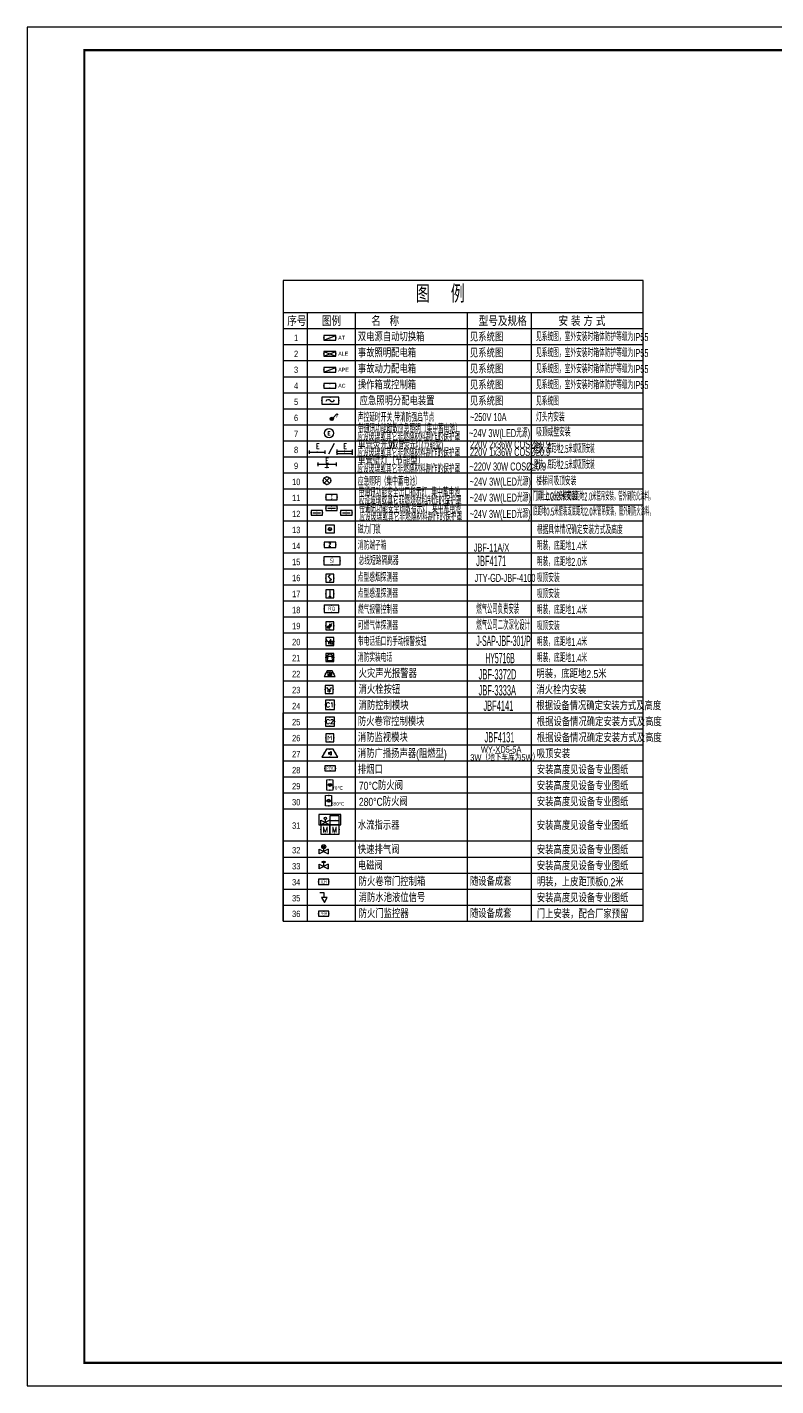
# Model space of a CAD drawing. Extents: x -54686 to 596156, y -555137 to 71395.
# Drawn here: x 359897 to 392635, y -483226 to -423826 of the extents above; entities that cross this region are included whole.
import ezdxf
from ezdxf.enums import TextEntityAlignment as Align

# ---------------------------------------------------------------- set-up
doc = ezdxf.new("R2010")
doc.units = 0
doc.header["$LTSCALE"] = 1000
doc.linetypes.add('DASH', pattern=[0.35, 0.25, -0.1])
doc.linetypes.add('DOTE', pattern=[2.42, 2, -0.2, 0.02, -0.2])
doc.layers.get('0').update_dxf_attribs({"linetype": 'CONTINUOUS'})
for name, color, linetype in [('BG-TEXT', 7, 'CONTINUOUS'), ('BG-WIRE', 7, 'CONTINUOUS'), ('EQUIP', 3, 'CONTINUOUS'), ('EQUIP-动力', 3, 'CONTINUOUS'), ('EQUIP-消防', 3, 'CONTINUOUS'), ('EQUIP-照明', 3, 'CONTINUOUS'), ('EQUIP-箱柜', 3, 'CONTINUOUS'), ('TEL_TEXT', 3, 'CONTINUOUS'), ('TEL_TITLE', 6, 'CONTINUOUS'), ('WIRE', 4, 'CONTINUOUS')]:
    doc.layers.add(name, color=color, linetype=linetype)
doc.styles.add('_HZTXT', font='ROS', dxfattribs={"width": 0.8, "bigfont": 'JD'})
doc.styles.add('_SIMPLEX', font='SIMPLEX', dxfattribs={"width": 0.8, "bigfont": 'JD'})
doc.styles.add('_TCH_LABEL', font='COMPLEX', dxfattribs={"bigfont": 'GBCBIG'})
doc.styles.add('_TEL_DIM', font='SIMPLEX', dxfattribs={"width": 0.8, "height": 3.5, "bigfont": 'HZTXT'})
doc.styles.add('JD', font='ROS', dxfattribs={"width": 0.8, "height": 600, "bigfont": 'HZTXT'})
doc.styles.get("Standard").update_dxf_attribs({"font": 'GBENOR', "bigfont": 'GBCBIG'})

# ---------------------------------------------------------------- blocks, each defined once
blk = doc.blocks.new('$equip$00001416')
for p, q in [((0.75, 0.6), (-0.75, 0.6)), ((-0.75, 0), (0.75, 0.6)), ((-0.75, 0.6), (-0.75, 0)), ((-0.75, 0), (0.75, 0)), ((0.75, 0), (0.75, 0.6))]:
    blk.add_line(p, q)
for p in [(-0.75, 0.3), (0, 0.6), (0, 0), (0.75, 0.3)]:
    blk.add_point(p)
at = {"style": '_TCH_LABEL', "flags": 9}
blk.add_attdef('A', (0, 0), '', height=0.00002, dxfattribs=at)
blk = doc.blocks.new('$equip$00001424')
for p, q in [((-0.75, 0), (0.75, 0.6)), ((-0.75, 0.6), (0.75, 0)), ((0.75, 0.6), (-0.75, 0.6)), ((-0.75, 0.6), (-0.75, 0)), ((-0.75, 0), (0.75, 0)), ((0.75, 0), (0.75, 0.6))]:
    blk.add_line(p, q)
for p in [(-0.75, 0.3), (0, 0.6), (0, 0), (0.75, 0.3)]:
    blk.add_point(p)
at = {"style": '_TCH_LABEL', "flags": 9}
blk.add_attdef('A', (0, 0), '', height=0.00002, dxfattribs=at)
blk = doc.blocks.new('$equip$00001413')
for p, q in [((0.75, 0.6), (-0.75, 0.6)), ((-0.75, 0.6), (-0.75, 0)), ((-0.75, 0), (0.75, 0)), ((0.75, 0), (0.75, 0.6))]:
    blk.add_line(p, q)
for p in [(-0.75, 0.3), (0, 0.6), (0, 0), (0.75, 0.3)]:
    blk.add_point(p)
at = {"style": '_TCH_LABEL', "flags": 9}
blk.add_attdef('A', (0, 0), '', height=0.00002, dxfattribs=at)
blk = doc.blocks.new('$equip$00001763')
for p, q in [((0.72, 0.66), (-0.72, 0.66)), ((-0.72, 0.66), (-0.72, 0)), ((-0.72, 0), (0.72, 0)), ((0.72, 0), (0.72, 0.66))]:
    blk.add_line(p, q)
for p in [(-0.72, 0.33), (0, 0.66), (0, 0), (0.72, 0.33)]:
    blk.add_point(p)
at = {"width": 0.8}
blk.add_text('E', height=0.45, dxfattribs=at).set_placement((-0.08, 0.11))
at = {"style": '_TEL_DIM', "flags": 1}
blk.add_attdef('A', text='', height=0.00002, dxfattribs=at).set_placement((0, 0), align=Align.MIDDLE_CENTER)
blk = doc.blocks.new('$equip$00001687')
for p, q in [((0.72, 0.6), (-0.72, 0.6)), ((-0.72, 0.6), (-0.72, 0)), ((-0.72, 0), (0.72, 0)), ((0.72, 0), (0.72, 0.6))]:
    blk.add_line(p, q)
at = {"color": 7}
blk.add_line((-0.48, 0.3), (0.48, 0.3), dxfattribs=at)
for p in [(-0.72, 0.3), (0, 0.6), (0, 0), (0.72, 0.3)]:
    blk.add_point(p)
blk.add_solid([(0.24, 0.23), (0.53, 0.3), (0.24, 0.37)])
at = {"layer": 'TEL_TEXT', "style": '_TEL_DIM', "flags": 1}
blk.add_attdef('A', text='', height=0.00002, dxfattribs=at).set_placement((0, 0), align=Align.MIDDLE_CENTER)
blk = doc.blocks.new('$equip$00001686')
for p, q in [((0.72, 0.6), (-0.72, 0.6)), ((-0.72, 0.6), (-0.72, 0)), ((-0.72, 0), (0.72, 0)), ((0.72, 0), (0.72, 0.6))]:
    blk.add_line(p, q)
at = {"color": 7}
blk.add_line((-0.48, 0.3), (0.48, 0.3), dxfattribs=at)
for p in [(-0.72, 0.3), (0, 0.6), (0, 0), (0.72, 0.3)]:
    blk.add_point(p)
blk.add_solid([(-0.24, 0.23), (-0.53, 0.3), (-0.24, 0.37)])
at = {"layer": 'TEL_TEXT', "style": '_TEL_DIM', "flags": 1}
blk.add_attdef('A', text='', height=0.00002, dxfattribs=at).set_placement((0, 0), align=Align.MIDDLE_CENTER)
blk = doc.blocks.new('$equip$00001685')
for p, q in [((0.72, 0), (-0.72, 0)), ((-0.72, 0), (-0.72, -0.6)), ((0.72, -0.6), (0.72, 0)), ((-0.72, -0.6), (0.72, -0.6)), ((-0.48, -0.3), (0.48, -0.3))]:
    blk.add_line(p, q)
for p in [(0, 0), (-0.72, -0.3), (0, -0.6), (0.72, -0.3)]:
    blk.add_point(p)
for points in [[(-0.24, -0.37), (-0.53, -0.3), (-0.24, -0.23)], [(0.24, -0.37), (0.53, -0.3), (0.24, -0.23)]]:
    blk.add_solid(points)
at = {"flags": 9}
blk.add_attdef('A', (0, 0), '', height=0.00002, dxfattribs=at)
blk = doc.blocks.new('$equip$00001700')
for p, q in [((-0.5, 0.5), (-0.5, -0.5)), ((0.5, 0.5), (-0.5, 0.5)), ((-0.2, 0.2), (0.05, 0.4)), ((0, 0), (-0.2, 0.2)), ((0, 0), (0.2, -0.2)), ((0.5, -0.5), (0.5, 0.5)), ((-0.5, -0.5), (0.5, -0.5)), ((0.2, -0.2), (-0.05, -0.4))]:
    blk.add_line(p, q)
for p in [(-0.5, 0), (0, 0.5), (0.5, 0), (0, -0.5)]:
    blk.add_point(p)
at = {"flags": 1}
for tag, height, p in [('A', 0.00002, (0, 0)), ('B', 0.4, (0.75, -0.2))]:
    blk.add_attdef(tag, text='', height=height, dxfattribs=at).set_placement(p, align=Align.MIDDLE_CENTER)
blk = doc.blocks.new('$equip_U$00000003')
for p, q in [((-0.5, 0), (-0.5, -1)), ((0.5, 0), (-0.5, 0)), ((0.5, -1), (0.5, 0)), ((-0.5, -1), (0.5, -1)), ((0, -0.12), (0, -0.91))]:
    blk.add_line(p, q)
blk.add_circle((0, -0.84), 0.075)
for p in [(0, 0), (-0.5, -0.5), (0, -1), (0.5, -0.5)]:
    blk.add_point(p)
for points in [[(-0.06, -0.8), (0.06, -0.8), (-0.08, -0.84), (0.08, -0.84)], [(-0.06, -0.88), (0.06, -0.88), (-0.08, -0.84), (0.08, -0.84)], [(-0.04, -0.77), (0.04, -0.77), (-0.06, -0.8), (0.06, -0.8)], [(-0.04, -0.9), (0.04, -0.9), (-0.06, -0.88), (0.06, -0.88)], [(0, -0.76), (0, -0.76), (-0.04, -0.77), (0.04, -0.77)], [(0, -0.91), (0, -0.91), (-0.04, -0.9), (0.04, -0.9)]]:
    blk.add_solid(points)
at = {"flags": 9}
blk.add_attdef('A', (0, 0), '', height=0.00002, dxfattribs=at)
blk.add_attdef('B', text='', height=0.4, dxfattribs=at).set_placement((0.78, -0.7), align=Align.MIDDLE_CENTER)
blk = doc.blocks.new('$equip$00001711')
for p, q in [((-0.5, 1), (-0.5, 0)), ((0.5, 1), (-0.5, 1)), ((-0.5, 0), (0.5, 0)), ((-0.17, 0.5), (-0.17, 0.15)), ((0.5, 0), (0.5, 1))]:
    blk.add_line(p, q)
for radius in [0.226, 0.113]:
    blk.add_circle((0.23, 0.36), radius)
blk.add_arc((-0.17, 0.8), 0.3, 180, 0)
for p in [(-0.5, 0.5), (0, 1), (0, 0), (0.5, 0.5)]:
    blk.add_point(p)
at = {"flags": 1}
for tag, height, p in [('A', 0.00002, (0, 0)), ('B', 0.4, (0.76, 0.31))]:
    blk.add_attdef(tag, text='', height=height, dxfattribs=at).set_placement(p, align=Align.MIDDLE_CENTER)
blk = doc.blocks.new('$equip$00001714')
for p, q in [((0.5, 1), (-0.5, 1)), ((-0.5, 1), (-0.5, 0)), ((-0.5, 0), (0.5, 0)), ((-0.4, 0.5), (-0.27, 0.5)), ((-0.25, 0.6), (-0.35, 0.1)), ((-0.35, 0.1), (0.35, 0.1)), ((0.25, 0.6), (-0.25, 0.6)), ((0.35, 0.1), (0.25, 0.6)), ((0.4, 0.5), (0.27, 0.5)), ((0.5, 0), (0.5, 1))]:
    blk.add_line(p, q)
blk.add_arc((0, 0.5), 0.4, 0, 180)
for p in [(-0.5, 0.5), (0, 1), (0, 0), (0.5, 0.5)]:
    blk.add_point(p)
at = {"flags": 1}
for tag, height, p in [('A', 0.00002, (0, 0)), ('B', 0.4, (0.79, 0.3))]:
    blk.add_attdef(tag, text='', height=height, dxfattribs=at).set_placement(p, align=Align.MIDDLE_CENTER)
blk = doc.blocks.new('$equip$00001712')
for p, q in [((-0.5, 1), (-0.5, 0)), ((0.5, 1), (-0.5, 1)), ((-0.5, 0), (0.5, 0)), ((-0.22, 0.33), (0.22, 0.33)), ((0, 0.5), (0, 0.15)), ((0.5, 0), (0.5, 1))]:
    blk.add_line(p, q)
blk.add_arc((0, 0.8), 0.3, 180, 0)
for p in [(-0.5, 0.5), (0, 1), (0, 0), (0.5, 0.5)]:
    blk.add_point(p)
at = {"flags": 1}
for tag, height, p in [('A', 0.00002, (0, 0)), ('B', 0.4, (0.73, 0.3))]:
    blk.add_attdef(tag, text='', height=height, dxfattribs=at).set_placement(p, align=Align.MIDDLE_CENTER)
blk = doc.blocks.new('$equip$00001726')
for p, q in [((-0.5, 0), (-0.5, -1)), ((0.5, 0), (-0.5, 0)), ((0.5, -1), (0.5, 0)), ((-0.5, -1), (0.5, -1))]:
    blk.add_line(p, q)
for p in [(0, 0), (-0.5, -0.5), (0, -1), (0.5, -0.5)]:
    blk.add_point(p)
at = {"flags": 9}
blk.add_attdef('A', (0, 0), '', height=0.00002, dxfattribs=at)
for tag, height, flags, p in [('$TEXT$', 0.6, 8, (0, -0.5)), ('B', 0.4, 9, (0.825, -0.7))]:
    blk.add_attdef(tag, text='', height=height, dxfattribs=dict(flags=flags)).set_placement(p, align=Align.MIDDLE_CENTER)
blk = doc.blocks.new('$equip$00001698')
for p, q in [((0.15, 0.36), (0.62, 0.83)), ((0.62, 0.83), (0.77, 0.69))]:
    blk.add_line(p, q)
blk.add_circle((0, 0.21), 0.208)
for points in [[(-0.18, 0.31), (0.18, 0.31), (-0.21, 0.21), (0.21, 0.21)], [(-0.18, 0.1), (0.18, 0.1), (-0.21, 0.21), (0.21, 0.21)], [(-0.1, 0.39), (0.1, 0.39), (-0.18, 0.31), (0.18, 0.31)], [(-0.1, 0.03), (0.1, 0.03), (-0.18, 0.1), (0.18, 0.1)], [(0, 0.42), (0, 0.42), (-0.1, 0.39), (0.1, 0.39)], [(0, 0), (0, 0), (-0.1, 0.03), (0.1, 0.03)]]:
    blk.add_solid(points)
blk.add_attdef('$TEXT$', text='', height=0.4).set_placement((0.64, 0.51), align=Align.MIDDLE_CENTER)
at = {"flags": 1}
blk.add_attdef('A', text='', height=0.00002, dxfattribs=at).set_placement((0, 0), align=Align.MIDDLE_CENTER)
blk = doc.blocks.new('_LINKPT1')
blk.add_line((0, 0), (0, 0))
blk = doc.blocks.new('$equip$00001702')
for p, q in [((-0.5, 0.5), (-0.5, -0.5)), ((0.5, 0.5), (-0.5, 0.5)), ((-0.15, -0.15), (0.05, 0.3)), ((-0.15, -0.15), (0.3, 0.3)), ((-0.15, -0.15), (0.3, 0.05)), ((0.5, -0.5), (0.5, 0.5)), ((-0.5, -0.5), (0.5, -0.5))]:
    blk.add_line(p, q)
blk.add_circle((-0.15, -0.15), 0.158)
for p in [(-0.5, 0), (0, 0.5), (0.5, 0), (0, -0.5)]:
    blk.add_point(p)
for points in [[(-0.15, 0.01), (-0.15, 0.01), (-0.23, -0.01), (-0.07, -0.01)], [(-0.29, -0.07), (-0.01, -0.07), (-0.31, -0.15), (0.01, -0.15)], [(-0.29, -0.23), (-0.01, -0.23), (-0.31, -0.15), (0.01, -0.15)], [(-0.23, -0.01), (-0.07, -0.01), (-0.29, -0.07), (-0.01, -0.07)], [(-0.23, -0.29), (-0.07, -0.29), (-0.29, -0.23), (-0.01, -0.23)], [(-0.15, -0.31), (-0.15, -0.31), (-0.23, -0.29), (-0.07, -0.29)]]:
    blk.add_solid(points)
at = {"flags": 1}
for tag, height, p in [('A', 0.00002, (0, 0)), ('B', 0.4, (0.73, -0.19))]:
    blk.add_attdef(tag, text='', height=height, dxfattribs=at).set_placement(p, align=Align.MIDDLE_CENTER)
blk = doc.blocks.new('$equip$00001776')
for p, q in [((0.72, 0.66), (-0.72, 0.66)), ((-0.72, 0.66), (-0.72, 0)), ((-0.72, 0), (0.72, 0)), ((0.72, 0), (0.72, 0.66))]:
    blk.add_line(p, q)
for p in [(-0.72, 0.33), (0, 0.66), (0, 0), (0.72, 0.33)]:
    blk.add_point(p)
at = {"color": 7, "style": '_TEL_DIM'}
blk.add_attdef('$TEXT$', text='', height=0.4, dxfattribs=at).set_placement((0, 0.33), align=Align.MIDDLE_CENTER)
at = {"color": 7, "style": '_TEL_DIM', "flags": 1}
blk.add_attdef('A', text='', height=0.00002, dxfattribs=at).set_placement((0, 0), align=Align.MIDDLE_CENTER)
blk = doc.blocks.new('$equip$00001755')
for p, q in [((0.65, 0), (-0.65, 0)), ((-0.65, 0), (-0.65, -0.65)), ((0.65, -0.65), (0.65, 0)), ((-0.65, -0.65), (0.65, -0.65))]:
    blk.add_line(p, q)
for p in [(0, 0), (-0.65, -0.33), (0, -0.65), (0.65, -0.33)]:
    blk.add_point(p)
at = {"width": 0.8}
blk.add_text('PYK', height=0.4, dxfattribs=at).set_placement((-0.02, -0.33), align=Align.MIDDLE)
at = {"flags": 9}
blk.add_attdef('A', (0, 0), '', height=0.00002, dxfattribs=at)
blk.add_attdef('B', text='', height=0.4, dxfattribs=at).set_placement((1.04, -0.36), align=Align.MIDDLE_CENTER)
blk = doc.blocks.new('$equip$00001756')
for p, q in [((-0.65, 0), (-0.65, -0.65)), ((0.65, 0), (-0.65, 0)), ((0.65, -0.65), (0.65, 0)), ((-0.65, -0.65), (0.65, -0.65))]:
    blk.add_line(p, q)
for p in [(0, 0), (-0.65, -0.33), (0, -0.65), (0.65, -0.33)]:
    blk.add_point(p)
at = {"width": 0.8}
blk.add_text('JLM', height=0.4, dxfattribs=at).set_placement((-0.02, -0.33), align=Align.MIDDLE)
at = {"flags": 9}
blk.add_attdef('A', (0, 0), '', height=0.00002, dxfattribs=at)
blk.add_attdef('B', text='', height=0.4, dxfattribs=at).set_placement((1.03, -0.35), align=Align.MIDDLE_CENTER)
blk = doc.blocks.new('A$C2AD7748D')
at = {"layer": 'EQUIP'}
for p, q in [((134, 285), (0, 285)), ((217, 149), (51, 149)), ((51, 149), (139, 0)), ((134, 149), (134, 285)), ((139, 0), (217, 149))]:
    blk.add_line(p, q, dxfattribs=at)
blk = doc.blocks.new('A$C00CB3F40')
at = {"layer": 'WIRE', "color": 4, "xscale": 1.95, "yscale": 1.95, "zscale": 1.95}
blk.add_blockref('A$C2AD7748D', (0, 0), dxfattribs=at)
blk = doc.blocks.new('M_Z39YJY')
for p, q in [((-0.55, 0.3), (0.55, -0.3)), ((0.55, 0.3), (-0.55, -0.3)), ((-0.55, -0.3), (-0.55, 0.3)), ((0, 0), (0, 0.35)), ((0.55, 0.3), (0.55, -0.3))]:
    blk.add_line(p, q)
blk.add_circle((0, 0.6), 0.25)
at = {"xscale": 0.002, "yscale": 0.002, "zscale": 0.002}
for p in [(-0.55, 0), (0, 0.85), (0, 0), (0.55, 0)]:
    blk.add_blockref('_LINKPT1', p, dxfattribs=at)
at = {"style": '_SIMPLEX', "flags": 8}
blk.add_attdef('$TEXT$', text='', height=0.32, dxfattribs=at).set_placement((0, 0.6), align=Align.MIDDLE_CENTER)
at = {"width": 0.8, "flags": 9}
blk.add_attdef('A', (0, 0), '', height=0.00002, dxfattribs=at)
blk = doc.blocks.new('$equip$00001328')
for p, q in [((-0.2, 0), (0.2, 0)), ((-0.2, -0.15), (-0.2, 0)), ((0.2, 0), (0.2, -0.15)), ((-0.55, -0.95), (-0.55, -0.35)), ((-0.55, -0.35), (0.55, -0.95)), ((0.55, -0.35), (-0.55, -0.95)), ((0.2, -0.15), (-0.2, -0.15)), ((0, -0.65), (0, -0.15)), ((0.55, -0.35), (0.55, -0.95))]:
    blk.add_line(p, q)
for p in [(0, 0), (-0.55, -0.7), (0, -0.65), (0.55, -0.7)]:
    blk.add_point(p)
at = {"style": '_TCH_LABEL', "flags": 9}
blk.add_attdef('A', (0, 0), '', height=0.00002, dxfattribs=at)
blk = doc.blocks.new('A$C5F0073ED')
blk.add_point((351, 1))
at = {"layer": 'EQUIP-消防'}
for p, q in [((202, 350), (0, 1)), ((0, 1), (703, 1)), ((502, 350), (202, 350)), ((502, 350), (202, 350)), ((244, 285), (332, 245)), ((264, 125), (244, 285)), ((332, 125), (244, 125)), ((244, 125), (244, 57)), ((244, 57), (332, 57)), ((332, 245), (312, 125)), ((332, 57), (332, 125)), ((352, 350), (352, 0)), ((396, 56), (396, 170)), ((456, 56), (396, 56)), ((456, 170), (456, 56)), ((703, 1), (502, 350))]:
    blk.add_line(p, q, dxfattribs=at)
blk.add_circle((426, 216), 55.4, dxfattribs=at)
for p in [(101, 175), (352, 350), (602, 175)]:
    blk.add_point(p, dxfattribs=at)
at = {"color": 7, "style": '_TEL_DIM', "flags": 1}
blk.add_attdef('A', text='', height=0.01, dxfattribs=at).set_placement((351, 1), align=Align.MIDDLE_CENTER)
blk = doc.blocks.new('$equip$00002789')
for p, q in [((0.65, 0.65), (-0.65, 0.65)), ((-0.65, 0.65), (-0.65, 0)), ((-0.65, 0), (0.65, 0)), ((0.65, 0), (0.65, 0.65))]:
    blk.add_line(p, q)
at = {"const_width": 0.04}
blk.add_lwpolyline([(-0.65, 0), (-0.65, 0.65), (0.65, 0.65), (0.65, 0), (-0.65, 0), (-0.65, 0.65)], dxfattribs=at)
for p in [(-0.65, 0.33), (0, 0.65), (0, 0), (0.65, 0.33)]:
    blk.add_point(p)
at = {"color": 7}
blk.add_attdef('$TEXT$', text='', height=0.3, dxfattribs=at).set_placement((0.01, 0.34), align=Align.MIDDLE_CENTER)
at = {"color": 7, "flags": 1}
for tag, height, p in [('A', 0.00002, (0, 0)), ('B', 0.4, (0.9, 0.25))]:
    blk.add_attdef(tag, text='', height=height, dxfattribs=at).set_placement(p, align=Align.MIDDLE_CENTER)
blk = doc.blocks.new('$equip$00001160')
for p, q in [((-1.2, 0.42), (-1.2, -0.42)), ((-1.2, 0.17), (1.2, 0.17)), ((1.2, 0.42), (1.2, -0.42)), ((-1.2, -0.17), (1.2, -0.17))]:
    blk.add_line(p, q)
at = {"const_width": 0.1}
for points in [[(-1.2, 0.17), (1.2, 0.17)], [(-1.2, -0.17), (1.2, -0.17)]]:
    blk.add_lwpolyline(points, dxfattribs=at)
at = {"layer": 'EQUIP-照明'}
for p in [(-1.2, 0), (0, 0.17), (1.2, 0), (0, -0.17)]:
    blk.add_point(p, dxfattribs=at)
at = {"layer": 'EQUIP-照明', "flags": 9}
blk.add_attdef('A', (0, 0), '', height=0.00002, dxfattribs=at)
blk = doc.blocks.new('$equip$00001159')
for p, q in [((-1.2, 0.25), (-1.2, -0.25)), ((-1.2, 0), (1.2, 0)), ((1.2, 0.25), (1.2, -0.25))]:
    blk.add_line(p, q)
at = {"const_width": 0.14}
blk.add_lwpolyline([(-1.2, 0), (1.2, 0)], dxfattribs=at)
at = {"layer": 'EQUIP-照明'}
for p in [(-1.2, 0), (0, 0), (1.2, 0)]:
    blk.add_point(p, dxfattribs=at)
at = {"layer": 'EQUIP-照明', "flags": 9}
blk.add_attdef('A', (0, 0), '', height=0.00002, dxfattribs=at)
blk = doc.blocks.new('$equip$00002677')
for p, q in [((-0.3, 0.7), (-0.7, 0)), ((-0.7, 0), (0.7, 0)), ((0.3, 0.7), (-0.3, 0.7)), ((-0.12, 0.42), (-0.12, 0.26)), ((-0.12, 0.42), (-0.04, 0.42)), ((-0.04, 0.26), (-0.12, 0.26)), ((-0.04, 0.42), (0.12, 0.5)), ((-0.04, 0.42), (-0.04, 0.26)), ((0.12, 0.17), (-0.04, 0.26)), ((0.12, 0.5), (0.12, 0.17)), ((0.7, 0), (0.3, 0.7))]:
    blk.add_line(p, q)
at = {"const_width": 0.04}
blk.add_lwpolyline([(-0.3, 0.7), (0.3, 0.7), (0.7, 0), (-0.7, 0), (-0.3, 0.7), (0.3, 0.7)], dxfattribs=at)
blk.add_lwpolyline([(-0.3, 0.7), (0.3, 0.7), (0.7, 0), (-0.7, 0), (-0.3, 0.7), (0.3, 0.7)], dxfattribs=at)
for p in [(-0.5, 0.35), (0, 0.7), (0, 0), (0.5, 0.35)]:
    blk.add_point(p)
at = {"color": 7, "flags": 1}
for tag, height, p in [('A', 0.00002, (0, 0)), ('B', 0.4, (0.96, 0.3))]:
    blk.add_attdef(tag, text='', height=height, dxfattribs=at).set_placement(p, align=Align.MIDDLE_CENTER)
blk = doc.blocks.new('$equip$00002778')
for p, q in [((0.65, 0.65), (-0.65, 0.65)), ((-0.65, 0.65), (-0.65, 0)), ((-0.65, 0), (0.65, 0)), ((0.65, 0), (0.65, 0.65))]:
    blk.add_line(p, q)
at = {"const_width": 0.04}
blk.add_lwpolyline([(-0.65, 0.65), (-0.65, 0), (0.65, 0), (0.65, 0.65), (-0.65, 0.65), (-0.65, 0)], dxfattribs=at)
for p in [(-0.65, 0.33), (0, 0.65), (0, 0), (0.65, 0.33)]:
    blk.add_point(p)
at = {"color": 7}
blk.add_attdef('$TEXT$', text='', height=0.34, dxfattribs=at).set_placement((0.01, 0.34), align=Align.MIDDLE_CENTER)
at = {"color": 7, "flags": 1}
for tag, height, p in [('A', 0.00002, (0, 0)), ('B', 0.4, (0.9, 0.25))]:
    blk.add_attdef(tag, text='', height=height, dxfattribs=at).set_placement(p, align=Align.MIDDLE_CENTER)
blk = doc.blocks.new('$equip$00002779')
for p, q in [((0.65, 0.65), (-0.65, 0.65)), ((-0.65, 0.65), (-0.65, 0)), ((-0.65, 0), (0.65, 0)), ((0.65, 0), (0.65, 0.65))]:
    blk.add_line(p, q)
at = {"const_width": 0.04}
blk.add_lwpolyline([(-0.65, 0.65), (-0.65, 0), (0.65, 0), (0.65, 0.65), (-0.65, 0.65), (-0.65, 0)], dxfattribs=at)
for p in [(-0.65, 0.33), (0, 0.65), (0, 0), (0.65, 0.33)]:
    blk.add_point(p)
at = {"color": 7}
blk.add_attdef('$TEXT$', text='', height=0.34, dxfattribs=at).set_placement((0.01, 0.34), align=Align.MIDDLE_CENTER)
at = {"color": 7, "flags": 1}
for tag, height, p in [('A', 0.00002, (0, 0)), ('B', 0.4, (0.9, 0.25))]:
    blk.add_attdef(tag, text='', height=height, dxfattribs=at).set_placement(p, align=Align.MIDDLE_CENTER)
blk = doc.blocks.new('$equip$00001838')
blk.add_circle((0, 0), 0.5)
at = {"color": 7, "style": '_TEL_DIM'}
blk.add_attdef('$TEXT$', text='', height=0.4, dxfattribs=at).set_placement((0, 0), align=Align.MIDDLE_CENTER)
at = {"color": 7, "style": '_TEL_DIM', "flags": 1}
blk.add_attdef('A', text='', height=0.00002, dxfattribs=at).set_placement((0, 0), align=Align.MIDDLE_CENTER)
blk = doc.blocks.new('$equip$00002539')
for p, q in [((-0.35, 0.35), (0.35, -0.35)), ((0.35, 0.35), (-0.35, -0.35))]:
    blk.add_line(p, q)
at = {"const_width": 0.04}
blk.add_lwpolyline([(-0.5, 0, 1), (0.5, 0, 1), (-0.5, 0, 0.911406)], format="xyb", dxfattribs=at)
blk.add_circle((0, 0), 0.5)
for p in [(-0.5, 0), (0, 0.5), (0.5, 0), (0, -0.5)]:
    blk.add_point(p)
at = {"color": 7, "style": '_TEL_DIM', "flags": 1}
blk.add_attdef('A', text='', height=0.00002, dxfattribs=at).set_placement((0, 0), align=Align.MIDDLE_CENTER)
blk = doc.blocks.new('$equip$00001164')
for p, q in [((-1.2, 0.66), (-1.2, 0.16)), ((-1.2, 0.41), (1.2, 0.41)), ((0, 0.41), (0, 0)), ((0, 0), (0, 0)), ((1.2, 0.66), (1.2, 0.16))]:
    blk.add_line(p, q)
at = {"const_width": 0.14}
for points in [[(-1.2, 0.41), (1.2, 0.41)], [(-0.28, 0), (0.28, 0)]]:
    blk.add_lwpolyline(points, dxfattribs=at)
for p in [(-1.2, 0.41), (0, 0.41), (0, 0), (1.2, 0.41)]:
    blk.add_point(p)
at = {"flags": 9}
blk.add_attdef('A', (0, 0), '', height=0.00002, dxfattribs=at)
blk = doc.blocks.new('$equip$00001427')
for p, q in [((0.75, 0.6), (-0.75, 0.6)), ((-0.75, 0.6), (-0.75, 0)), ((-0.75, 0), (0.75, 0)), ((0.75, 0), (0.75, 0.6))]:
    blk.add_line(p, q)
for centre, start, end in [((-0.17, 0.17), 37.875, 164.7449), ((0.17, 0.43), 217.875, 344.7449)]:
    blk.add_arc(centre, 0.214, start, end)
for p in [(-0.75, 0.3), (0, 0.6), (0, 0), (0.75, 0.3)]:
    blk.add_point(p)
at = {"style": '_TCH_LABEL', "flags": 9}
blk.add_attdef('A', (0, 0), '', height=0.00002, dxfattribs=at)
blk = doc.blocks.new('$equip_U$00000156(HT0578)')
at = {"color": 3}
for p, q in [((0, 0), (-1, 0)), ((-1, 0), (-1, -1)), ((1, 1), (0, 1)), ((0, 1), (0, 0)), ((0, 0), (1, 0)), ((1, 0), (0, 0)), ((0, 0), (0, -1)), ((0, -1), (0, 0)), ((1, 0), (1, 1)), ((1, -1), (1, 0)), ((-1, -1), (0, -1)), ((0, -1), (1, -1))]:
    blk.add_line(p, q, dxfattribs=at)
at = {"color": 3, "linetype": 'Continuous'}
for p, q in [((-0.99, 0), (-0.99, 0.54)), ((-0.99, 0.54), (0, 0)), ((0, 0.54), (-0.99, 0)), ((-0.49, 0.27), (-0.49, 0.59)), ((0, 0.54), (0, 0))]:
    blk.add_line(p, q, dxfattribs=at)
at = {"color": 7}
blk.add_line((0.1, 0.5), (0.9, 0.5), dxfattribs=at)
at = {"color": 4, "linetype": 'DASH'}
blk.add_lwpolyline([(-1.19, 0), (1.19, 0), (1.19, 1.16), (-1.19, 1.16)], close=True, dxfattribs=at)
at = {"color": 3}
blk.add_lwpolyline([(-1, 0), (1, 0), (1, 0), (-1, 0)], close=True, dxfattribs=at)
at = {"color": 3, "linetype": 'Continuous'}
blk.add_circle((-0.49, 0.72), 0.135, dxfattribs=at)
for p in [(-0.99, 0), (1, 0), (-1, -0.5), (-0.5, -1), (0, -1), (0.5, -1), (1, -0.5)]:
    blk.add_point(p)
at = {"color": 7}
blk.add_solid([(0.9, 0.5), (0.55, 0.57), (0.55, 0.43)], dxfattribs=at)
at = {"color": 7, "style": '_TEL_DIM', "flags": 1}
blk.add_attdef('A', text='', height=0.000025, dxfattribs=at).set_placement((0, 0), align=Align.MIDDLE_CENTER)
at = {"color": 7, "style": '_TEL_DIM'}
blk.add_attdef('$TEXT$', text='', height=0.627, dxfattribs=at).set_placement((-0.5, -0.5), align=Align.MIDDLE_CENTER)
at = {"color": 3, "style": '_TEL_DIM', "width": 0.8}
blk.add_attdef('M', text='', height=0.627, dxfattribs=at).set_placement((0.5, -0.5), align=Align.MIDDLE_CENTER)
blk = doc.blocks.new('$equip_U$00000169(HT0578)')
at = {"color": 1}
for p, q in [((0.5, 1), (-0.5, 1)), ((-0.5, 1), (-0.5, 0)), ((0.5, 1), (-0.5, 1)), ((-0.5, 1), (-0.5, 0)), ((-0.5, 0), (0.5, 0)), ((-0.5, 0), (0.5, 0)), ((0.5, 0), (0.5, 1)), ((0.5, 0), (0.5, 1))]:
    blk.add_line(p, q, dxfattribs=at)
at = {"color": 1, "const_width": 0.0125}
for points in [[(-0.5, 1), (-0.5, 0)], [(0.5, 1), (-0.5, 1)], [(-0.5, 0), (0.5, 0)], [(0.5, 0), (0.5, 1)]]:
    blk.add_lwpolyline(points, dxfattribs=at)
for p in [(-0.5, 0.5), (0, 1), (0, 0), (0.5, 0.5)]:
    blk.add_point(p)
at = {"color": 7, "style": '_TEL_DIM'}
blk.add_attdef('$TEXT$', text='', height=0.5, dxfattribs=at).set_placement((0, 0.49), align=Align.MIDDLE_CENTER)
at = {"color": 7, "style": '_TEL_DIM', "flags": 1}
blk.add_attdef('A', text='', height=0.000025, dxfattribs=at).set_placement((0, 0), align=Align.MIDDLE_CENTER)
blk = doc.blocks.new('$equip_U$00000170(HT0578)')
at = {"color": 1}
for p, q in [((0.5, 1), (-0.5, 1)), ((-0.5, 1), (-0.5, 0)), ((0.5, 1), (-0.5, 1)), ((-0.5, 1), (-0.5, 0)), ((-0.5, 0), (0.5, 0)), ((-0.5, 0), (0.5, 0)), ((0.5, 0), (0.5, 1)), ((0.5, 0), (0.5, 1))]:
    blk.add_line(p, q, dxfattribs=at)
at = {"color": 1, "const_width": 0.0125}
for points in [[(-0.5, 1), (-0.5, 0)], [(0.5, 1), (-0.5, 1)], [(-0.5, 0), (0.5, 0)], [(0.5, 0), (0.5, 1)]]:
    blk.add_lwpolyline(points, dxfattribs=at)
for p in [(-0.5, 0.5), (0, 1), (0, 0), (0.5, 0.5)]:
    blk.add_point(p)
at = {"color": 7, "style": '_TEL_DIM'}
blk.add_attdef('$TEXT$', text='', height=0.5, dxfattribs=at).set_placement((0, 0.49), align=Align.MIDDLE_CENTER)
at = {"color": 7, "style": '_TEL_DIM', "flags": 1}
blk.add_attdef('A', text='', height=0.000025, dxfattribs=at).set_placement((0, 0), align=Align.MIDDLE_CENTER)
blk = doc.blocks.new('$equip$00002402')
at = {"lineweight": 20}
for p, q in [((0.32, 0.56), (-0.33, 0.56)), ((-0.33, -0.56), (0.32, -0.56))]:
    blk.add_line(p, q, dxfattribs=at)
for p, q in [((-0.33, -0.56), (-0.33, 0.56)), ((-0.24, 0), (0, 0)), ((0, 0), (0.24, 0)), ((0.32, 0.56), (0.32, -0.56))]:
    blk.add_line(p, q)
at = {"const_width": 0.04}
for points in [[(-0.33, -0.56), (-0.33, 0.56)], [(-0.33, 0.56), (0.32, 0.56), (0.32, -0.56), (-0.33, -0.56), (-0.33, 0.56), (0.32, 0.56)]]:
    blk.add_lwpolyline(points, dxfattribs=at)
blk.add_circle((0, 0), 0.164)
for p in [(-0.33, 0), (0, 0.56), (0.32, 0), (0, -0.56)]:
    blk.add_point(p)
at = {"color": 7, "style": '_TEL_DIM', "flags": 1}
blk.add_attdef('A', text='', height=0.00002, dxfattribs=at).set_placement((0, 0), align=Align.MIDDLE_CENTER)
at = {"color": 7}
blk.add_attdef('$TEXT$', text='', height=0.4, dxfattribs=at).set_placement((0.83, -0.34), align=Align.MIDDLE_CENTER)
blk = doc.blocks.new('$equip$00002403')
for p, q in [((-0.33, -0.56), (-0.33, 0.56)), ((-0.24, 0), (0, 0)), ((0, 0), (0.24, 0)), ((0.32, 0.56), (0.32, -0.56))]:
    blk.add_line(p, q)
at = {"lineweight": 20}
for p, q in [((0.32, 0.56), (-0.33, 0.56)), ((-0.33, -0.56), (0.32, -0.56))]:
    blk.add_line(p, q, dxfattribs=at)
at = {"const_width": 0.04}
for points in [[(-0.33, 0.56), (0.32, 0.56), (0.32, -0.56), (-0.33, -0.56), (-0.33, 0.56), (0.32, 0.56)], [(-0.33, -0.56), (-0.33, 0.56)]]:
    blk.add_lwpolyline(points, dxfattribs=at)
blk.add_circle((0, 0), 0.164)
for p in [(-0.33, 0), (0, 0.56), (0.32, 0), (0, -0.56)]:
    blk.add_point(p)
at = {"color": 7, "style": '_TEL_DIM', "flags": 1}
blk.add_attdef('A', text='', height=0.00002, dxfattribs=at).set_placement((0, 0), align=Align.MIDDLE_CENTER)
at = {"color": 7}
blk.add_attdef('$TEXT$', text='', height=0.4, dxfattribs=at).set_placement((0.96, -0.34), align=Align.MIDDLE_CENTER)

msp = doc.modelspace()

# ---------------------------------------------------------------- linework, layer by layer
for p, q in [((373322, -442029), (373074, -442489)), ((373133, -445696, 331063), (373133, -445841, 331063)), ((373136, -445696, 331063), (373136, -445841, 331063)), ((373138, -445696, 331063), (373138, -445841, 331063))]:
    msp.add_line(p, q)
at = {"elevation": 331063}
msp.add_lwpolyline([(372950, -445585), (373321, -445585), (373321, -445951), (372950, -445951)], close=True, dxfattribs=at)
msp.add_circle((373136, -445768, 331063), 72.6)
at = {"layer": 'BG-TEXT'}
msp.add_line((375862, -441896), (375778, -442246), dxfattribs=at)
at = {"layer": 'BG-WIRE'}
for p, q in [((386834, -434906), (371084, -434906)), ((371084, -434906), (371084, -454506)), ((386834, -462906), (386834, -434906)), ((371084, -436306), (386834, -436306)), ((372134, -436306), (372134, -454506)), ((374234, -436306), (374234, -454506)), ((379134, -436306), (379134, -454506)), ((381934, -436306), (381934, -454506)), ((371084, -437006), (386834, -437006)), ((371084, -437706), (386834, -437706)), ((371084, -438406), (386834, -438406)), ((371084, -439106), (386834, -439106)), ((371084, -439806), (386834, -439806)), ((371084, -440506), (386834, -440506)), ((371084, -441206), (386834, -441206)), ((371084, -441906), (386834, -441906)), ((371084, -441906), (386834, -441906)), ((371084, -442606), (386834, -442606)), ((371084, -443306), (386834, -443306)), ((371084, -444006), (386834, -444006)), ((371084, -444706), (386834, -444706)), ((371084, -445406), (386834, -445406)), ((371084, -446106), (386834, -446106)), ((371084, -446806), (386834, -446806)), ((371084, -447506), (386834, -447506)), ((371084, -448206), (386834, -448206)), ((371084, -448906), (386834, -448906)), ((371084, -449606), (386834, -449606)), ((371084, -450306), (386834, -450306)), ((371084, -451006), (386834, -451006)), ((371084, -451706), (386834, -451706)), ((371084, -451706), (386834, -451706)), ((372134, -451706), (372134, -462906)), ((371084, -452406), (386834, -452406)), ((374234, -452406), (374234, -462906)), ((379134, -452406), (379134, -462906)), ((381934, -452406), (381934, -462906)), ((371084, -453106), (386834, -453106)), ((371084, -453806), (386834, -453806)), ((371084, -453806), (371084, -462906)), ((371084, -462906), (371084, -453806)), ((371084, -454506), (386834, -454506)), ((371084, -455206), (386834, -455206)), ((371084, -455906), (386834, -455906)), ((371084, -456606), (386834, -456606)), ((371084, -457306), (386834, -457306)), ((371084, -458006), (386834, -458006)), ((371084, -459406), (386834, -459406)), ((371084, -460106), (386834, -460106)), ((371084, -460806), (386834, -460806)), ((371084, -461506), (386834, -461506)), ((371084, -462206), (386834, -462206)), ((371084, -462906), (386834, -462906))]:
    msp.add_line(p, q, dxfattribs=at)
at = {"layer": 'TEL_TITLE', "color": 6}
msp.add_lwpolyline([(359897, -483226), (443997, -483226), (443997, -423826), (359897, -423826)], close=True, dxfattribs=at)
at = {"layer": 'TEL_TITLE', "color": 6, "const_width": 100}
msp.add_lwpolyline([(362397, -482226), (442997, -482226), (442997, -424826), (362397, -424826)], close=True, dxfattribs=at)

# ---------------------------------------------------------------- block references
for name, p, xscale, yscale, zscale in [('_LINKPT1', (373208, -445768, 331063), 0.3024000000208616, 0.3024000000208616, 0.3024000000208616), ('A$C5F0073ED', (372879, -452214), 0.7, 0.7, 0.7)]:
    msp.add_blockref(name, p, dxfattribs=dict(xscale=xscale, yscale=yscale, zscale=zscale))
at = {"layer": 'EQUIP', "xscale": 350, "yscale": 350, "zscale": 350}
msp.add_blockref('M_Z39YJY', (372864, -459864), dxfattribs=at).add_auto_attribs({'$TEXT$': 'M'})
at = {"layer": 'EQUIP', "xscale": 0.7560000000521541, "yscale": 0.7560000000521541, "zscale": 0.7560000000521541}
msp.add_blockref('A$C00CB3F40', (372693, -462092), dxfattribs=at)
at = {"layer": 'EQUIP-动力', "xscale": 350, "yscale": 350, "zscale": 350}
msp.add_blockref('$equip$00001328', (372864, -460297), dxfattribs=at)
at = {"layer": 'EQUIP-消防'}
for name, p, xscale, yscale, zscale, values in [('$equip$00002778', (373227, -447331), 540, 540, 540, {'$TEXT$': 'SI'}), ('$equip$00002779', (373204, -449415), 500, 500, 500, {'$TEXT$': 'RQ'}), ('$equip_U$00000169(HT0578)', (373136, -453654), 400, 400, 400, {'$TEXT$': 'C1'}), ('$equip_U$00000170(HT0578)', (373136, -454386), 400, 400, 400, {'$TEXT$': 'C2'}), ('$equip$00001726', (373127, -454724), 350, 350, 350, {'$TEXT$': 'M'}), ('$equip$00002402', (373134, -456953), 400, 400, 400, {'$TEXT$': '70℃'}), ('$equip$00002403', (373081, -457648), 400, 400, 400, {'$TEXT$': '280℃'}), ('$equip_U$00000156(HT0578)', (373134, -458706), 400, 400, 400, {'M': 'M', '$TEXT$': 'M'}), ('$equip$00002789', (372868, -462699), 350, 350, 350, {'$TEXT$': 'FHM'})]:
    msp.add_blockref(name, p, dxfattribs=dict(at, xscale=xscale, yscale=yscale, zscale=zscale)).add_auto_attribs(values)
for name, p, xscale, yscale, zscale in [('$equip$00001700', (373136, -447909), 350, 350, 350), ('$equip_U$00000003', (373136, -448428), 350, 350, 350), ('$equip$00001702', (373136, -450003), 350, 350, 350), ('$equip$00001711', (373136, -450855), 350, 350, 350), ('$equip$00001714', (373136, -451555), 350, 350, 350), ('$equip$00001712', (373098, -452955), 350, 350, 350), ('$equip$00002677', (373134, -455742), 500, 500, 500), ('$equip$00001755', (373145, -456114), 350, 350, 350), ('$equip$00001756', (372864, -461082), 350, 350, 350)]:
    msp.add_blockref(name, p, dxfattribs=dict(at, xscale=xscale, yscale=yscale, zscale=zscale))
at = {"layer": 'EQUIP-照明'}
for name, p, xscale, yscale, zscale, values in [('$equip$00001698', (373218, -441026), 350, 350, 350, {'$TEXT$': 't'}), ('$equip$00001838', (373099, -441577), 400, 400, 400, {'$TEXT$': 'E'})]:
    msp.add_blockref(name, p, dxfattribs=dict(at, xscale=xscale, yscale=yscale, zscale=zscale)).add_auto_attribs(values)
for name, p, xscale, yscale, zscale in [('$equip$00001159', (372571, -442410), 280, 280, 280), ('$equip$00001160', (373768, -442410), 280, 280, 280), ('$equip$00001164', (373006, -443071), 333.3333333333333, 333.3333333333333, 333.3333333333333), ('$equip$00002539', (373003, -443651), 333.3333333333333, 333.3333333333333, 333.3333333333333), ('$equip$00001763', (373206, -444491), 350, 350, 350), ('$equip$00001686', (373206, -444958), 350, 350, 350), ('$equip$00001687', (372562, -445162), 350, 350, 350), ('$equip$00001685', (373851, -444958), 350, 350, 350)]:
    msp.add_blockref(name, p, dxfattribs=dict(at, xscale=xscale, yscale=yscale, zscale=zscale))
ref = msp.add_blockref('$equip$00001776', (373136, -446569), dxfattribs=dict(at, xscale=350, yscale=350, zscale=350))
ref.add_attrib('$TEXT$', 'Z', dxfattribs={"layer": 'TEL_TEXT', "height": 140, "style": '_TEL_DIM'}).set_placement((373136, -446454), align=Align.MIDDLE_CENTER)
at = {"layer": 'EQUIP-箱柜'}
for name, p, xscale, yscale, zscale in [('$equip$00001416', (373136, -437513), 350, 350, 350), ('$equip$00001424', (373136, -438213), 350, 350, 350), ('$equip$00001413', (373136, -439613), 350, 350, 350), ('$equip$00001427', (373151, -440302), 500, 500, 500)]:
    msp.add_blockref(name, p, dxfattribs=dict(at, xscale=xscale, yscale=yscale, zscale=zscale))
at = {"layer": 'EQUIP-箱柜', "color": 7, "xscale": 350, "yscale": 350, "zscale": 350}
msp.add_blockref('$equip$00001416', (373136, -438913), dxfattribs=at)

# ---------------------------------------------------------------- texts
at = {"style": '_HZTXT', "width": 0.8, "flags": 9}
for p in [(373132, -445768, 331063), (373136, -445768, 331063)]:
    msp.add_attdef('A', p, '传声器', height=0.00302, dxfattribs=at)
at = {"layer": 'BG-TEXT'}
for s, height, style, width, p in [('图    例', 770, 'JD', 0.8, (376891, -435872)), ('序号', 420, '_HZTXT', 0.8, (371268, -436889)), ('图例', 420, '_HZTXT', 0.8, (372785, -436889)), ('名   称', 420, '_HZTXT', 0.8, (374946, -436889)), ('型号及规格', 420, '_HZTXT', 0.8, (379641, -436889)), ('安 装 方 式', 420, '_HZTXT', 0.8, (383131, -436889)), ('双电源自动切换箱', 350, '_HZTXT', 0.8, (374357, -437552)), ('见系统图', 350, '_HZTXT', 0.8, (379257, -437561)), ('见系统图，室外安装时箱体防护等级为IP55', 350, '_HZTXT', 0.55, (382150, -437547)), ('1', 280, '_HZTXT', 0.8, (371566, -437547)), ('AT', 175, '_HZTXT', 0.8, (373496, -437492)), ('2', 280, '_HZTXT', 0.8, (371566, -438247)), ('ALE', 175, '_HZTXT', 0.8, (373496, -438192)), ('事故照明配电箱', 350, '_HZTXT', 0.8, (374357, -438252)), ('见系统图', 350, '_HZTXT', 0.8, (379257, -438261)), ('见系统图，室外安装时箱体防护等级为IP55', 350, '_HZTXT', 0.55, (382150, -438247)), ('3', 280, '_HZTXT', 0.8, (371566, -438947)), ('APE', 175, '_HZTXT', 0.8, (373496, -438892)), ('事故动力配电箱', 350, '_HZTXT', 0.8, (374357, -438952)), ('见系统图', 350, '_HZTXT', 0.8, (379257, -438961)), ('见系统图，室外安装时箱体防护等级为IP55', 350, '_HZTXT', 0.55, (382150, -438947)), ('4', 280, '_HZTXT', 0.8, (371566, -439647)), ('AC', 175, '_HZTXT', 0.8, (373496, -439592)), ('操作箱或控制箱', 350, '_HZTXT', 0.8, (374357, -439652)), ('见系统图', 350, '_HZTXT', 0.8, (379257, -439661)), ('见系统图，室外安装时箱体防护等级为IP55', 350, '_HZTXT', 0.55, (382150, -439647)), ('5', 280, '_HZTXT', 0.8, (371566, -440347)), ('应急照明分配电装置', 350, '_HZTXT', 0.8, (374433, -440351)), ('见系统图', 350, '_HZTXT', 0.8, (379257, -440361)), ('见系统图', 350, '_HZTXT', 0.55, (382150, -440361)), ('声控延时开关,带消防强启节点', 350, '_HZTXT', 0.55, (374357, -441068)), ('~250V 10A', 350, '_HZTXT', 0.55, (379257, -441047)), ('灯头内安装', 350, '_HZTXT', 0.55, (382150, -441061)), ('6', 280, '_HZTXT', 0.8, (371566, -441047)), ('带通讯功能疏散应急照明（集中蓄电池）', 350, '_HZTXT', 0.55, (374360, -441557)), ('吸顶或壁安装', 350, '_HZTXT', 0.55, (382158, -441716)), ('7', 280, '_HZTXT', 0.8, (371566, -441747)), ('应设玻璃或其它非燃烧材料制作的保护罩', 350, '_HZTXT', 0.55, (374332, -441918)), ('单管荧光灯', 315, '_HZTXT', 0.8, (374357, -442249)), ('双管荧光灯(节能型)', 350, '_HZTXT', 0.55, (375876, -442260)), (' ~24V 3W(LED光源)', 350, '_HZTXT', 0.55, (379126, -441747)), ('220V 2x36W COS%%C≥0.9', 350, '_HZTXT', 0.55, (379261, -442238)), ('8', 280, '_HZTXT', 0.8, (371566, -442447)), ('应设玻璃或其它非燃烧材料制作的保护罩', 350, '_HZTXT', 0.55, (374332, -442618)), ('220V 1x36W COS%%C≥0.9', 350, '_HZTXT', 0.55, (379261, -442576)), ('壁装，底距地2.5米或吸顶安装', 350, '_HZTXT', 0.42, (382072, -442437)), ('9', 280, '_HZTXT', 0.8, (371566, -443147)), ('应设玻璃或其它非燃烧材料制作的保护罩', 350, '_HZTXT', 0.55, (374332, -443318)), ('单管壁灯（节能型）', 315, '_HZTXT', 0.8, (374357, -442942)), (' ~220V 30W COS%%C≥0.9', 350, '_HZTXT', 0.55, (379150, -443208)), ('壁装，底距地2.5米或吸顶安装', 350, '_HZTXT', 0.42, (382072, -443137)), ('10', 280, '_HZTXT', 0.8, (371481, -443847)), ('应急照明（集中蓄电池）', 350, '_HZTXT', 0.55, (374357, -443868)), ('~24V 3W(LED光源)', 350, '_HZTXT', 0.55, (379248, -443868)), ('楼梯间吸顶安装', 350, '_HZTXT', 0.55, (382161, -443852)), ('11', 280, '_HZTXT', 0.8, (371481, -444547)), ('带通讯功能安全出口指示灯  集中蓄电池', 350, '_HZTXT', 0.55, (374390, -444343)), ('~24V 3W(LED光源)', 350, '_HZTXT', 0.55, (379248, -444568)), ('~24V 3W(LED光源)', 350, '_HZTXT', 0.55, (379248, -444568)), ('门洞上0.2米安装或底距地2.0米管吊安装，管外刷防火涂料，', 350, '_HZTXT', 0.42, (382008, -444521)), ('门洞上0.2米安装', 350, '_HZTXT', 0.55, (382008, -444511)), ('应设玻璃或其它非燃烧材料制作的保护罩', 350, '_HZTXT', 0.55, (374387, -444707)), ('带通讯功能安全疏散指示灯  集中蓄电池', 350, '_HZTXT', 0.55, (374422, -445054)), ('~24V 3W(LED光源)', 350, '_HZTXT', 0.55, (379241, -445279)), ('底距地0.5米壁装或底距地2.0米管吊安装，管外刷防火涂料，', 350, '_HZTXT', 0.42, (382028, -445181)), ('12', 280, '_HZTXT', 0.8, (371481, -445247)), ('应设玻璃或其它非燃烧材料制作的保护罩', 350, '_HZTXT', 0.55, (374420, -445416)), ('13', 280, '_HZTXT', 0.8, (371481, -445947)), ('磁力门锁', 350, '_HZTXT', 0.55, (374357, -445968)), ('根据具体情况确定安装方式及高度', 350, '_HZTXT', 0.55, (382184, -445982)), ('14', 280, '_HZTXT', 0.8, (371481, -446647)), ('消防端子箱', 350, '_HZTXT', 0.55, (374357, -446668)), (' JBF-11A/X', 350, '_HZTXT', 0.55, (379335, -446752)), ('明装，底距地1.4米', 350, '_HZTXT', 0.55, (382184, -446682)), ('15', 280, '_HZTXT', 0.8, (371481, -447347)), ('总线短路隔离器', 350, '_HZTXT', 0.55, (374387, -447329)), ('JBF4171', 450, '_HZTXT', 0.5, (379533, -447388)), ('明装，底距地2.0米', 350, '_HZTXT', 0.55, (382184, -447382)), ('16', 280, '_HZTXT', 0.8, (371481, -448047)), ('点型感烟探测器  ', 350, '_HZTXT', 0.55, (374357, -448068)), ('JTY-GD-JBF-4100', 350, '_HZTXT', 0.55, (379460, -448079)), ('吸顶安装', 350, '_HZTXT', 0.55, (382184, -448082)), ('17', 280, '_HZTXT', 0.8, (371481, -448747)), ('点型感温探测器', 350, '_HZTXT', 0.55, (374357, -448768)), ('吸顶安装', 350, '_HZTXT', 0.55, (382184, -448782)), ('燃气公司负责安装', 450, '_HZTXT', 0.4, (379539, -449482)), ('18', 280, '_HZTXT', 0.8, (371481, -449447)), ('燃气报警控制器', 350, '_HZTXT', 0.55, (374357, -449468)), ('明装，底距地1.4米', 350, '_HZTXT', 0.55, (382184, -449482)), ('19', 280, '_HZTXT', 0.8, (371481, -450147)), ('可燃气体探测器', 350, '_HZTXT', 0.55, (374357, -450168)), ('燃气公司二次深化设计', 450, '_HZTXT', 0.4, (379539, -450182)), ('吸顶安装', 350, '_HZTXT', 0.55, (382184, -450182)), ('20', 280, '_HZTXT', 0.8, (371481, -450847)), ('带电话插口的手动报警按钮', 350, '_HZTXT', 0.55, (374357, -450868)), ('J-SAP-JBF-301/P', 450, '_HZTXT', 0.4, (379539, -450882)), ('明装，底距地1.4米', 350, '_HZTXT', 0.55, (382184, -450882)), ('21', 280, '_HZTXT', 0.8, (371481, -451547)), ('消防实装电话', 350, '_HZTXT', 0.55, (374357, -451568)), ('明装，底距地1.4米', 350, '_HZTXT', 0.55, (382184, -451582)), ('22', 280, '_HZTXT', 0.8, (371481, -452247)), ('火灾声光报警器', 350, '_HZTXT', 0.8, (374391, -452268)), ('JBF-3372D', 450, '_HZTXT', 0.5, (379638, -452343)), ('明装，底距地2.5米', 350, '_HZTXT', 0.8, (382165, -452282)), ('消火栓按钮', 350, '_HZTXT', 0.8, (374391, -452968)), ('JBF-3333A', 450, '_HZTXT', 0.5, (379637, -453042)), ('消火栓内安装', 350, '_HZTXT', 0.8, (382165, -452982)), ('23', 280, '_HZTXT', 0.8, (371481, -452947)), ('24', 280, '_HZTXT', 0.8, (371481, -453647)), ('消防控制模块', 350, '_HZTXT', 0.8, (374391, -453668)), ('JBF4141', 450, '_HZTXT', 0.5, (379848, -453716)), ('根据设备情况确定安装方式及高度', 350, '_HZTXT', 0.8, (382165, -453682)), ('25', 280, '_HZTXT', 0.8, (371481, -454347)), ('防火卷帘控制模块', 350, '_HZTXT', 0.8, (374357, -454368)), ('根据设备情况确定安装方式及高度', 350, '_HZTXT', 0.8, (382184, -454382)), ('26', 280, '_HZTXT', 0.8, (371481, -455047)), ('消防监视模块', 350, '_HZTXT', 0.8, (374357, -455068)), ('JBF4131', 450, '_HZTXT', 0.5, (379896, -455095)), ('根据设备情况确定安装方式及高度', 350, '_HZTXT', 0.8, (382184, -455082)), ('27', 280, '_HZTXT', 0.8, (371481, -455747)), ('消防广播扬声器(阻燃型)', 350, '_HZTXT', 0.8, (374357, -455768)), ('3W（地下车库为5W）', 280, '_HZTXT', 0.8, (379273, -455895)), ('WY-XD5-5A', 280, '_HZTXT', 0.8, (379737, -455542)), ('吸顶安装', 350, '_HZTXT', 0.8, (382184, -455782)), ('28', 280, '_HZTXT', 0.8, (371481, -456447)), ('排烟口', 350, '_HZTXT', 0.8, (374357, -456468)), ('安装高度见设备专业图纸', 350, '_HZTXT', 0.8, (382184, -456482)), ('70%%DC防火阀', 350, '_HZTXT', 0.8, (374402, -457168)), ('29', 280, '_HZTXT', 0.8, (371481, -457147)), ('安装高度见设备专业图纸', 350, '_HZTXT', 0.8, (382184, -457182)), ('30', 280, '_HZTXT', 0.8, (371481, -457847)), ('280%%DC防火阀', 350, '_HZTXT', 0.8, (374402, -457868)), ('安装高度见设备专业图纸', 350, '_HZTXT', 0.8, (382184, -457882)), ('水流指示器', 350, '_HZTXT', 0.8, (374357, -458905)), ('安装高度见设备专业图纸', 350, '_HZTXT', 0.8, (382184, -458918)), ('31', 280, '_HZTXT', 0.8, (371481, -458874)), ('32', 280, '_HZTXT', 0.8, (371481, -459947)), ('快速排气阀', 350, '_HZTXT', 0.8, (374357, -459968)), ('安装高度见设备专业图纸', 350, '_HZTXT', 0.8, (382184, -459982)), ('电磁阀', 350, '_HZTXT', 0.8, (374357, -460668)), ('安装高度见设备专业图纸', 350, '_HZTXT', 0.8, (382184, -460682)), ('33', 280, '_HZTXT', 0.8, (371481, -460647)), ('34', 280, '_HZTXT', 0.8, (371481, -461347)), ('防火卷帘门控制箱', 350, '_HZTXT', 0.8, (374393, -461368)), ('随设备成套', 350, '_HZTXT', 0.8, (379257, -461361)), ('明装，上皮距顶板0.2米', 350, '_HZTXT', 0.8, (382184, -461382)), ('35', 280, '_HZTXT', 0.8, (371481, -462047)), ('消防水池液位信号', 350, '_HZTXT', 0.8, (374393, -462068)), ('安装高度见设备专业图纸', 350, '_HZTXT', 0.8, (382184, -462082)), ('36', 280, '_HZTXT', 0.8, (371481, -462732)), ('防火门监控器', 350, '_HZTXT', 0.8, (374393, -462768)), ('随设备成套', 350, '_HZTXT', 0.8, (379257, -462761)), ('门上安装，配合厂家预留', 350, '_HZTXT', 0.8, (382184, -462782))]:
    msp.add_text(s, height=height, dxfattribs=dict(at, style=style, width=width)).set_placement(p)
at = {"layer": 'TEL_TEXT', "style": '_TEL_DIM', "width": 0.64}
for p in [(372526, -442266), (373723, -442266), (372937, -442894)]:
    msp.add_text('E', height=245, dxfattribs=at).set_placement(p)
at = {"layer": 'TEL_TEXT', "linetype": 'DOTE', "style": '_HZTXT', "width": 0.4}
msp.add_text('HY5716B', height=450, dxfattribs=at).set_placement((379931, -451634))

doc.saveas('drawing.dxf')
